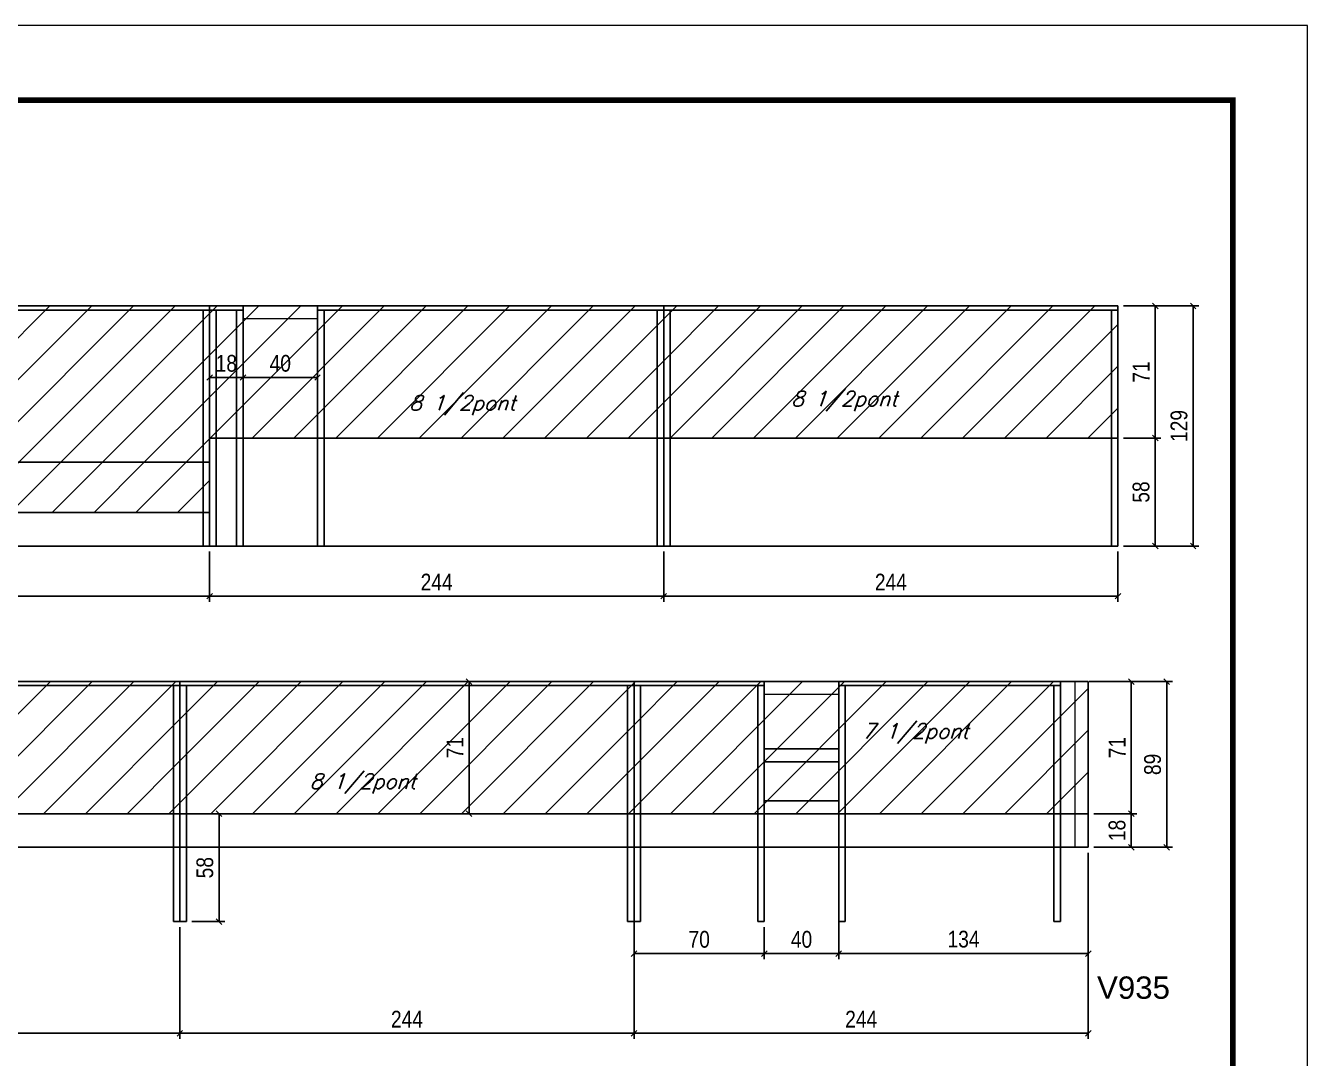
# Model space of a CAD drawing. Extents: x -20960 to -5926, y -2106 to 21915.
# Drawn here: x -8227 to -7538, y 19063 to 19618 of the extents above; entities that cross this region are included whole.
import ezdxf

# ---------------------------------------------------------------- set-up
doc = ezdxf.new("R2010")
doc.units = 0
doc.linetypes.add('DASHED', pattern=[0.75, 0.5, -0.25])
for name, color, linetype in [('5', 5, 'Continuous'), ('COTA', 241, 'Continuous'), ('Painéis', 200, 'Continuous'), ('Reaproveitamento', 251, 'Continuous'), ('SARR_2.2x7', 40, 'Continuous'), ('SARR_3.5x7', 81, 'Continuous'), ('texto', 7, 'Continuous')]:
    doc.layers.add(name, color=color, linetype=linetype)
for name, color, linetype, lineweight in [('Folhas', 255, 'Continuous', 9), ('Sarr 2.2x7', 40, 'Continuous', 9), ('SARRAFO DE PRESSAO', 251, 'DASHED', 9)]:
    doc.layers.add(name, color=color, linetype=linetype, lineweight=lineweight)
doc.styles.add('COTA TECNICA-50', font='techl___.ttf', dxfattribs={"height": 9})
doc.styles.add('Romans', font='romans.shx')
doc.styles.get("Standard").update_dxf_attribs({"font": 'arial.ttf'})
doc.dimstyles.new('COTA PAINEL-50', dxfattribs={"dimtxt": 9, "dimasz": 3, "dimexe": 3, "dimexo": 3, "dimgap": 3, "dimtad": 1, "dimdec": 1, "dimzin": 12, "dimdsep": 46, "dimtxsty": 'COTA TECNICA-50', "dimblk1": 'OBLIQUE', "dimblk2": 'OBLIQUE', "dimsah": 1, "dimcen": 0.9, "dimclrd": 4, "dimclre": 4, "dimclrt": 240, "dimadec": 1, "dimazin": 3, "dimtfac": 1, "dimtdec": 1, "dimtmove": 0, "dimatfit": 3, "dimfxl": 1, "dimtolj": 1, "dimtzin": 12, "dimarcsym": 0})

# ---------------------------------------------------------------- blocks, each defined once
blk = doc.blocks.new('9999999999')
at = {"layer": 'Folhas'}
blk.add_lwpolyline([(98138.98, 34190.21), (99623.98, 34190.21), (99623.98, 35240.21), (98138.98, 35240.21)], close=True, dxfattribs=at)
at = {"layer": 'Folhas', "color": 30, "const_width": 3}
blk.add_lwpolyline([(98213.98, 34230.21), (99583.98, 34230.21), (99583.98, 35200.21), (98213.98, 35200.21)], close=True, dxfattribs=at)
blk = doc.blocks.new('_Oblique')
at = {"color": 0, "linetype": 'ByBlock', "lineweight": -2}
blk.add_line((-0.5, -0.5), (0.5, 0.5), dxfattribs=at)
blk = doc.blocks.new('*D309')
at = {"layer": 'COTA', "color": 4, "lineweight": -2, "transparency": 16777216}
for p, q in [((-8137.69, 19194.82), (-8120.12, 19194.82)), ((-8123.12, 19136.82), (-8123.12, 19194.82)), ((-8137.69, 19136.82), (-8120.12, 19136.82))]:
    blk.add_line(p, q, dxfattribs=at)
at = {"layer": 'Defpoints', "color": 0, "transparency": 16777216}
for p in [(-8140.69, 19194.82), (-8123.12, 19194.82), (-8140.69, 19136.82)]:
    blk.add_point(p, dxfattribs=at)
at = {"layer": 'COTA', "color": 4, "lineweight": -2, "transparency": 16777216, "xscale": 3, "yscale": 3, "zscale": 3}
for p, rotation in [((-8123.12, 19194.82), 90), ((-8123.12, 19136.82), 270)]:
    blk.add_blockref('_Oblique', p, dxfattribs=dict(at, rotation=rotation))
at = {"layer": 'COTA', "color": 240, "transparency": 16777216, "insert": (-8130.73, 19165.82), "char_height": 9, "attachment_point": 5, "rotation": 90, "style": 'COTA TECNICA-50'}
blk.add_mtext('\\A1;58', dxfattribs=at)
blk = doc.blocks.new('*D312')
at = {"layer": 'COTA', "color": 4, "lineweight": -2, "transparency": 16777216}
for p, q in [((-8388.19, 19133.82), (-8388.19, 19073.87)), ((-8144.19, 19133.82), (-8144.19, 19073.87)), ((-8388.19, 19076.87), (-8144.19, 19076.87))]:
    blk.add_line(p, q, dxfattribs=at)
at = {"layer": 'Defpoints', "color": 0, "transparency": 16777216}
for p in [(-8388.19, 19136.82), (-8144.19, 19136.82), (-8144.19, 19076.87)]:
    blk.add_point(p, dxfattribs=at)
at = {"layer": 'COTA', "color": 4, "lineweight": -2, "transparency": 16777216, "xscale": 3, "yscale": 3, "zscale": 3, "rotation": 180}
blk.add_blockref('_Oblique', (-8388.19, 19076.87), dxfattribs=at)
at = {"layer": 'COTA', "color": 4, "lineweight": -2, "transparency": 16777216, "xscale": 3, "yscale": 3, "zscale": 3}
blk.add_blockref('_Oblique', (-8144.19, 19076.87), dxfattribs=at)
at = {"layer": 'COTA', "color": 240, "transparency": 16777216, "insert": (-8266.19, 19084.44), "char_height": 9, "attachment_point": 5, "style": 'COTA TECNICA-50'}
blk.add_mtext('\\A1;244', dxfattribs=at)
blk = doc.blocks.new('*D313')
at = {"layer": 'COTA', "color": 4, "lineweight": -2, "transparency": 16777216}
for p, q in [((-8144.19, 19133.82), (-8144.19, 19073.87)), ((-7900.19, 19133.82), (-7900.19, 19073.87)), ((-8144.19, 19076.87), (-7900.19, 19076.87))]:
    blk.add_line(p, q, dxfattribs=at)
at = {"layer": 'Defpoints', "color": 0, "transparency": 16777216}
for p in [(-8144.19, 19136.82), (-7900.19, 19136.82), (-7900.19, 19076.87)]:
    blk.add_point(p, dxfattribs=at)
at = {"layer": 'COTA', "color": 4, "lineweight": -2, "transparency": 16777216, "xscale": 3, "yscale": 3, "zscale": 3, "rotation": 180}
blk.add_blockref('_Oblique', (-8144.19, 19076.87), dxfattribs=at)
at = {"layer": 'COTA', "color": 4, "lineweight": -2, "transparency": 16777216, "xscale": 3, "yscale": 3, "zscale": 3}
blk.add_blockref('_Oblique', (-7900.19, 19076.87), dxfattribs=at)
at = {"layer": 'COTA', "color": 240, "transparency": 16777216, "insert": (-8022.19, 19084.44), "char_height": 9, "attachment_point": 5, "style": 'COTA TECNICA-50'}
blk.add_mtext('\\A1;244', dxfattribs=at)
blk = doc.blocks.new('*D314')
at = {"layer": 'COTA', "color": 4, "lineweight": -2, "transparency": 16777216}
for p, q in [((-7656.19, 19173.82), (-7656.19, 19073.87)), ((-7900.19, 19133.82), (-7900.19, 19073.87)), ((-7900.19, 19076.87), (-7656.19, 19076.87))]:
    blk.add_line(p, q, dxfattribs=at)
at = {"layer": 'Defpoints', "color": 0, "transparency": 16777216}
for p in [(-7656.19, 19176.82), (-7900.19, 19136.82), (-7656.19, 19076.87)]:
    blk.add_point(p, dxfattribs=at)
at = {"layer": 'COTA', "color": 4, "lineweight": -2, "transparency": 16777216, "xscale": 3, "yscale": 3, "zscale": 3, "rotation": 180}
blk.add_blockref('_Oblique', (-7900.19, 19076.87), dxfattribs=at)
at = {"layer": 'COTA', "color": 4, "lineweight": -2, "transparency": 16777216, "xscale": 3, "yscale": 3, "zscale": 3}
blk.add_blockref('_Oblique', (-7656.19, 19076.87), dxfattribs=at)
at = {"layer": 'COTA', "color": 240, "transparency": 16777216, "insert": (-7778.19, 19084.44), "char_height": 9, "attachment_point": 5, "style": 'COTA TECNICA-50'}
blk.add_mtext('\\A1;244', dxfattribs=at)
blk = doc.blocks.new('*D315')
at = {"layer": 'COTA', "color": 4, "lineweight": -2, "transparency": 16777216}
for p, q in [((-7653.19, 19265.82), (-7611.02, 19265.82)), ((-7614.02, 19265.82), (-7614.02, 19176.82)), ((-7653.19, 19176.82), (-7611.02, 19176.82))]:
    blk.add_line(p, q, dxfattribs=at)
at = {"layer": 'Defpoints', "color": 0, "transparency": 16777216}
for p in [(-7656.19, 19265.82), (-7656.19, 19176.82), (-7614.02, 19176.82)]:
    blk.add_point(p, dxfattribs=at)
at = {"layer": 'COTA', "color": 4, "lineweight": -2, "transparency": 16777216, "xscale": 3, "yscale": 3, "zscale": 3}
for p, rotation in [((-7614.02, 19265.82), 90), ((-7614.02, 19176.82), 270)]:
    blk.add_blockref('_Oblique', p, dxfattribs=dict(at, rotation=rotation))
at = {"layer": 'COTA', "color": 240, "transparency": 16777216, "insert": (-7621.61, 19221.32), "char_height": 9, "attachment_point": 5, "rotation": 90, "style": 'COTA TECNICA-50'}
blk.add_mtext('\\A1;89', dxfattribs=at)
blk = doc.blocks.new('*D232')
at = {"layer": 'COTA', "color": 4, "lineweight": -2, "transparency": 16777216}
blk.add_line((-7988.83, 19194.82), (-7988.83, 19265.82), dxfattribs=at)
at = {"layer": 'Defpoints', "color": 0, "transparency": 16777216}
for p in [(-7988.83, 19265.82), (-7988.83, 19265.82), (-7988.83, 19194.82)]:
    blk.add_point(p, dxfattribs=at)
at = {"layer": 'COTA', "color": 4, "lineweight": -2, "transparency": 16777216, "xscale": 3, "yscale": 3, "zscale": 3}
for p, rotation in [((-7988.83, 19265.82), 90), ((-7988.83, 19194.82), 270)]:
    blk.add_blockref('_Oblique', p, dxfattribs=dict(at, rotation=rotation))
at = {"layer": 'COTA', "color": 240, "transparency": 16777216, "insert": (-7996.4, 19230.32), "char_height": 9, "attachment_point": 5, "rotation": 90, "style": 'COTA TECNICA-50'}
blk.add_mtext('\\A1;71', dxfattribs=at)
blk = doc.blocks.new('*D183')
at = {"layer": 'COTA', "color": 4, "lineweight": -2, "transparency": 16777216}
for p, q in [((-7900.19, 19139.26), (-7900.19, 19116.68)), ((-7830.23, 19133.82), (-7830.23, 19116.68)), ((-7900.19, 19119.68), (-7830.23, 19119.68))]:
    blk.add_line(p, q, dxfattribs=at)
at = {"layer": 'Defpoints', "color": 0, "transparency": 16777216}
for p in [(-7900.19, 19142.26), (-7830.23, 19136.82), (-7830.23, 19119.68)]:
    blk.add_point(p, dxfattribs=at)
at = {"layer": 'COTA', "color": 4, "lineweight": -2, "transparency": 16777216, "xscale": 3, "yscale": 3, "zscale": 3, "rotation": 180}
blk.add_blockref('_Oblique', (-7900.19, 19119.68), dxfattribs=at)
at = {"layer": 'COTA', "color": 4, "lineweight": -2, "transparency": 16777216, "xscale": 3, "yscale": 3, "zscale": 3}
blk.add_blockref('_Oblique', (-7830.23, 19119.68), dxfattribs=at)
at = {"layer": 'COTA', "color": 240, "transparency": 16777216, "insert": (-7865.21, 19127.27), "char_height": 9, "attachment_point": 5, "style": 'COTA TECNICA-50'}
blk.add_mtext('\\A1;70', dxfattribs=at)
blk = doc.blocks.new('*D184')
at = {"layer": 'COTA', "color": 4, "lineweight": -2, "transparency": 16777216}
for p, q in [((-7790.23, 19139.26), (-7790.23, 19116.68)), ((-7830.23, 19133.82), (-7830.23, 19116.68)), ((-7830.23, 19119.68), (-7790.23, 19119.68))]:
    blk.add_line(p, q, dxfattribs=at)
at = {"layer": 'Defpoints', "color": 0, "transparency": 16777216}
for p in [(-7790.23, 19142.26), (-7830.23, 19136.82), (-7790.23, 19119.68)]:
    blk.add_point(p, dxfattribs=at)
at = {"layer": 'COTA', "color": 4, "lineweight": -2, "transparency": 16777216, "xscale": 3, "yscale": 3, "zscale": 3, "rotation": 180}
blk.add_blockref('_Oblique', (-7830.23, 19119.68), dxfattribs=at)
at = {"layer": 'COTA', "color": 4, "lineweight": -2, "transparency": 16777216, "xscale": 3, "yscale": 3, "zscale": 3}
blk.add_blockref('_Oblique', (-7790.23, 19119.68), dxfattribs=at)
at = {"layer": 'COTA', "color": 240, "transparency": 16777216, "insert": (-7810.23, 19127.27), "char_height": 9, "attachment_point": 5, "style": 'COTA TECNICA-50'}
blk.add_mtext('\\A1;40', dxfattribs=at)
blk = doc.blocks.new('*D185')
at = {"layer": 'COTA', "color": 4, "lineweight": -2, "transparency": 16777216}
for p, q in [((-7790.23, 19139.26), (-7790.23, 19116.68)), ((-7656.19, 19139.26), (-7656.19, 19116.68)), ((-7790.23, 19119.68), (-7656.19, 19119.68))]:
    blk.add_line(p, q, dxfattribs=at)
at = {"layer": 'Defpoints', "color": 0, "transparency": 16777216}
for p in [(-7790.23, 19142.26), (-7656.19, 19142.26), (-7656.19, 19119.68)]:
    blk.add_point(p, dxfattribs=at)
at = {"layer": 'COTA', "color": 4, "lineweight": -2, "transparency": 16777216, "xscale": 3, "yscale": 3, "zscale": 3, "rotation": 180}
blk.add_blockref('_Oblique', (-7790.23, 19119.68), dxfattribs=at)
at = {"layer": 'COTA', "color": 4, "lineweight": -2, "transparency": 16777216, "xscale": 3, "yscale": 3, "zscale": 3}
blk.add_blockref('_Oblique', (-7656.19, 19119.68), dxfattribs=at)
at = {"layer": 'COTA', "color": 240, "transparency": 16777216, "insert": (-7723.21, 19127.38), "char_height": 9, "attachment_point": 5, "style": 'COTA TECNICA-50'}
blk.add_mtext('\\A1;134', dxfattribs=at)
blk = doc.blocks.new('*D325')
at = {"layer": 'COTA', "color": 4, "lineweight": -2, "transparency": 16777216}
for p, q in [((-8372.23, 19335.65), (-8372.23, 19308.71)), ((-8128.23, 19335.65), (-8128.23, 19308.71)), ((-8372.23, 19311.71), (-8128.23, 19311.71))]:
    blk.add_line(p, q, dxfattribs=at)
at = {"layer": 'Defpoints', "color": 0, "transparency": 16777216}
for p in [(-8372.23, 19338.65), (-8128.23, 19338.65), (-8128.23, 19311.71)]:
    blk.add_point(p, dxfattribs=at)
at = {"layer": 'COTA', "color": 4, "lineweight": -2, "transparency": 16777216, "xscale": 3, "yscale": 3, "zscale": 3, "rotation": 180}
blk.add_blockref('_Oblique', (-8372.23, 19311.71), dxfattribs=at)
at = {"layer": 'COTA', "color": 4, "lineweight": -2, "transparency": 16777216, "xscale": 3, "yscale": 3, "zscale": 3}
blk.add_blockref('_Oblique', (-8128.23, 19311.71), dxfattribs=at)
at = {"layer": 'COTA', "color": 240, "transparency": 16777216, "insert": (-8250.23, 19319.27), "char_height": 9, "attachment_point": 5, "style": 'COTA TECNICA-50'}
blk.add_mtext('\\A1;244', dxfattribs=at)
blk = doc.blocks.new('*D326')
at = {"layer": 'COTA', "color": 4, "lineweight": -2, "transparency": 16777216}
for p, q in [((-8128.23, 19335.65), (-8128.23, 19308.71)), ((-7884.23, 19335.65), (-7884.23, 19308.71)), ((-8128.23, 19311.71), (-7884.23, 19311.71))]:
    blk.add_line(p, q, dxfattribs=at)
at = {"layer": 'Defpoints', "color": 0, "transparency": 16777216}
for p in [(-8128.23, 19338.65), (-7884.23, 19338.65), (-7884.23, 19311.71)]:
    blk.add_point(p, dxfattribs=at)
at = {"layer": 'COTA', "color": 4, "lineweight": -2, "transparency": 16777216, "xscale": 3, "yscale": 3, "zscale": 3, "rotation": 180}
blk.add_blockref('_Oblique', (-8128.23, 19311.71), dxfattribs=at)
at = {"layer": 'COTA', "color": 4, "lineweight": -2, "transparency": 16777216, "xscale": 3, "yscale": 3, "zscale": 3}
blk.add_blockref('_Oblique', (-7884.23, 19311.71), dxfattribs=at)
at = {"layer": 'COTA', "color": 240, "transparency": 16777216, "insert": (-8006.23, 19319.27), "char_height": 9, "attachment_point": 5, "style": 'COTA TECNICA-50'}
blk.add_mtext('\\A1;244', dxfattribs=at)
blk = doc.blocks.new('*D327')
at = {"layer": 'COTA', "color": 4, "lineweight": -2, "transparency": 16777216}
for p, q in [((-7884.23, 19335.65), (-7884.23, 19308.71)), ((-7640.23, 19335.65), (-7640.23, 19308.71)), ((-7884.23, 19311.71), (-7640.23, 19311.71))]:
    blk.add_line(p, q, dxfattribs=at)
at = {"layer": 'Defpoints', "color": 0, "transparency": 16777216}
for p in [(-7884.23, 19338.65), (-7640.23, 19338.65), (-7640.23, 19311.71)]:
    blk.add_point(p, dxfattribs=at)
at = {"layer": 'COTA', "color": 4, "lineweight": -2, "transparency": 16777216, "xscale": 3, "yscale": 3, "zscale": 3, "rotation": 180}
blk.add_blockref('_Oblique', (-7884.23, 19311.71), dxfattribs=at)
at = {"layer": 'COTA', "color": 4, "lineweight": -2, "transparency": 16777216, "xscale": 3, "yscale": 3, "zscale": 3}
blk.add_blockref('_Oblique', (-7640.23, 19311.71), dxfattribs=at)
at = {"layer": 'COTA', "color": 240, "transparency": 16777216, "insert": (-7762.23, 19319.27), "char_height": 9, "attachment_point": 5, "style": 'COTA TECNICA-50'}
blk.add_mtext('\\A1;244', dxfattribs=at)
blk = doc.blocks.new('*D328')
at = {"layer": 'COTA', "color": 4, "lineweight": -2, "transparency": 16777216}
for p, q in [((-7637.23, 19467.65), (-7596.84, 19467.65)), ((-7599.84, 19338.65), (-7599.84, 19467.65)), ((-7637.23, 19338.65), (-7596.84, 19338.65))]:
    blk.add_line(p, q, dxfattribs=at)
at = {"layer": 'Defpoints', "color": 0, "transparency": 16777216}
for p in [(-7640.23, 19467.65), (-7599.84, 19467.65), (-7640.23, 19338.65)]:
    blk.add_point(p, dxfattribs=at)
at = {"layer": 'COTA', "color": 4, "lineweight": -2, "transparency": 16777216, "xscale": 3, "yscale": 3, "zscale": 3}
for p, rotation in [((-7599.84, 19467.65), 90), ((-7599.84, 19338.65), 270)]:
    blk.add_blockref('_Oblique', p, dxfattribs=dict(at, rotation=rotation))
at = {"layer": 'COTA', "color": 240, "transparency": 16777216, "insert": (-7607.42, 19403.15), "char_height": 9, "attachment_point": 5, "rotation": 90, "style": 'COTA TECNICA-50'}
blk.add_mtext('\\A1;129', dxfattribs=at)
blk = doc.blocks.new('*D359')
at = {"layer": 'COTA', "color": 4, "lineweight": -2, "transparency": 16777216}
for p, q in [((-7655.63, 19265.82), (-7630.11, 19265.82)), ((-7633.11, 19265.82), (-7633.11, 19194.82)), ((-7653.19, 19194.82), (-7630.11, 19194.82))]:
    blk.add_line(p, q, dxfattribs=at)
at = {"layer": 'Defpoints', "color": 0, "transparency": 16777216}
for p in [(-7658.63, 19265.82), (-7656.19, 19194.82), (-7633.11, 19194.82)]:
    blk.add_point(p, dxfattribs=at)
at = {"layer": 'COTA', "color": 4, "lineweight": -2, "transparency": 16777216, "xscale": 3, "yscale": 3, "zscale": 3}
for p, rotation in [((-7633.11, 19265.82), 90), ((-7633.11, 19194.82), 270)]:
    blk.add_blockref('_Oblique', p, dxfattribs=dict(at, rotation=rotation))
at = {"layer": 'COTA', "color": 240, "transparency": 16777216, "insert": (-7640.68, 19230.32), "char_height": 9, "attachment_point": 5, "rotation": 90, "style": 'COTA TECNICA-50'}
blk.add_mtext('\\A1;71', dxfattribs=at)
blk = doc.blocks.new('*D360')
at = {"layer": 'COTA', "color": 4, "lineweight": -2, "transparency": 16777216}
for p, q in [((-7653.19, 19194.82), (-7630.11, 19194.82)), ((-7633.11, 19194.82), (-7633.11, 19176.82)), ((-7653.19, 19176.82), (-7630.11, 19176.82))]:
    blk.add_line(p, q, dxfattribs=at)
at = {"layer": 'Defpoints', "color": 0, "transparency": 16777216}
for p in [(-7656.19, 19194.82), (-7656.19, 19176.82), (-7633.11, 19176.82)]:
    blk.add_point(p, dxfattribs=at)
at = {"layer": 'COTA', "color": 4, "lineweight": -2, "transparency": 16777216, "xscale": 3, "yscale": 3, "zscale": 3}
for p, rotation in [((-7633.11, 19194.82), 90), ((-7633.11, 19176.82), 270)]:
    blk.add_blockref('_Oblique', p, dxfattribs=dict(at, rotation=rotation))
at = {"layer": 'COTA', "color": 240, "transparency": 16777216, "insert": (-7640.7, 19185.82), "char_height": 9, "attachment_point": 5, "rotation": 90, "style": 'COTA TECNICA-50'}
blk.add_mtext('\\A1;18', dxfattribs=at)
blk = doc.blocks.new('*D366')
at = {"layer": 'COTA', "color": 4, "lineweight": -2, "transparency": 16777216}
for p, q in [((-7637.23, 19396.65), (-7617.2, 19396.65)), ((-7620.2, 19338.65), (-7620.2, 19396.65)), ((-7637.23, 19338.65), (-7617.2, 19338.65))]:
    blk.add_line(p, q, dxfattribs=at)
at = {"layer": 'Defpoints', "color": 0, "transparency": 16777216}
for p in [(-7640.23, 19396.65), (-7620.2, 19396.65), (-7640.23, 19338.65)]:
    blk.add_point(p, dxfattribs=at)
at = {"layer": 'COTA', "color": 4, "lineweight": -2, "transparency": 16777216, "xscale": 3, "yscale": 3, "zscale": 3}
for p, rotation in [((-7620.2, 19396.65), 90), ((-7620.2, 19338.65), 270)]:
    blk.add_blockref('_Oblique', p, dxfattribs=dict(at, rotation=rotation))
at = {"layer": 'COTA', "color": 240, "transparency": 16777216, "insert": (-7627.82, 19367.65), "char_height": 9, "attachment_point": 5, "rotation": 90, "style": 'COTA TECNICA-50'}
blk.add_mtext('\\A1;58', dxfattribs=at)
blk = doc.blocks.new('*D367')
at = {"layer": 'COTA', "color": 4, "lineweight": -2, "transparency": 16777216}
for p, q in [((-7637.23, 19467.65), (-7617.2, 19467.65)), ((-7620.2, 19396.65), (-7620.2, 19467.65)), ((-7637.23, 19396.65), (-7617.2, 19396.65))]:
    blk.add_line(p, q, dxfattribs=at)
at = {"layer": 'Defpoints', "color": 0, "transparency": 16777216}
for p in [(-7640.23, 19467.65), (-7620.2, 19467.65), (-7640.23, 19396.65)]:
    blk.add_point(p, dxfattribs=at)
at = {"layer": 'COTA', "color": 4, "lineweight": -2, "transparency": 16777216, "xscale": 3, "yscale": 3, "zscale": 3}
for p, rotation in [((-7620.2, 19467.65), 90), ((-7620.2, 19396.65), 270)]:
    blk.add_blockref('_Oblique', p, dxfattribs=dict(at, rotation=rotation))
at = {"layer": 'COTA', "color": 240, "transparency": 16777216, "insert": (-7627.77, 19432.15), "char_height": 9, "attachment_point": 5, "rotation": 90, "style": 'COTA TECNICA-50'}
blk.add_mtext('\\A1;71', dxfattribs=at)
blk = doc.blocks.new('*D368')
at = {"layer": 'COTA', "color": 4, "lineweight": -2, "transparency": 16777216}
for p, q in [((-8110.23, 19457.65), (-8110.23, 19426.17)), ((-8070.23, 19457.65), (-8070.23, 19426.17)), ((-8110.23, 19429.17), (-8070.23, 19429.17))]:
    blk.add_line(p, q, dxfattribs=at)
at = {"layer": 'Defpoints', "color": 0, "transparency": 16777216}
for p in [(-8110.23, 19460.65), (-8070.23, 19460.65), (-8070.23, 19429.17)]:
    blk.add_point(p, dxfattribs=at)
at = {"layer": 'COTA', "color": 4, "lineweight": -2, "transparency": 16777216, "xscale": 3, "yscale": 3, "zscale": 3, "rotation": 180}
blk.add_blockref('_Oblique', (-8110.23, 19429.17), dxfattribs=at)
at = {"layer": 'COTA', "color": 4, "lineweight": -2, "transparency": 16777216, "xscale": 3, "yscale": 3, "zscale": 3}
blk.add_blockref('_Oblique', (-8070.23, 19429.17), dxfattribs=at)
at = {"layer": 'COTA', "color": 240, "transparency": 16777216, "insert": (-8090.23, 19436.76), "char_height": 9, "attachment_point": 5, "style": 'COTA TECNICA-50'}
blk.add_mtext('\\A1;40', dxfattribs=at)
blk = doc.blocks.new('*D369')
at = {"layer": 'COTA', "color": 4, "lineweight": -2, "transparency": 16777216}
blk.add_line((-8110.23, 19429.17), (-8128.23, 19429.17), dxfattribs=at)
at = {"layer": 'Defpoints', "color": 0, "transparency": 16777216}
for p in [(-8128.23, 19429.17), (-8128.23, 19429.17), (-8110.23, 19429.17)]:
    blk.add_point(p, dxfattribs=at)
at = {"layer": 'COTA', "color": 4, "lineweight": -2, "transparency": 16777216, "xscale": 3, "yscale": 3, "zscale": 3, "rotation": 180}
blk.add_blockref('_Oblique', (-8128.23, 19429.17), dxfattribs=at)
at = {"layer": 'COTA', "color": 4, "lineweight": -2, "transparency": 16777216, "xscale": 3, "yscale": 3, "zscale": 3}
blk.add_blockref('_Oblique', (-8110.23, 19429.17), dxfattribs=at)
at = {"layer": 'COTA', "color": 240, "transparency": 16777216, "insert": (-8119.23, 19436.75), "char_height": 9, "attachment_point": 5, "style": 'COTA TECNICA-50'}
blk.add_mtext('\\A1;18', dxfattribs=at)

msp = doc.modelspace()

# ---------------------------------------------------------------- hatches: boundary and pattern name
at = {"layer": 'Reaproveitamento', "transparency": 33554684}
h = msp.add_hatch(dxfattribs=at)
h.set_pattern_fill('ANSI31', color=256, scale=5)
h.paths.add_polyline_path([(-8372.23, 19383.65), (-8128.23, 19383.65), (-8128.23, 19467.65), (-8372.23, 19467.65)])
h = msp.add_hatch(dxfattribs=at)
h.set_pattern_fill('ANSI31', color=256, scale=5)
h.paths.add_polyline_path([(-8128.23, 19467.65), (-8128.23, 19396.65), (-7884.23, 19396.65), (-7884.23, 19467.65)])
h = msp.add_hatch(dxfattribs=at)
h.set_pattern_fill('ANSI31', color=256, scale=5)
h.paths.add_polyline_path([(-7640.23, 19396.65), (-7640.23, 19467.65), (-7884.23, 19467.65), (-7884.23, 19396.65)])
h = msp.add_hatch(dxfattribs=at)
h.set_pattern_fill('ANSI31', color=256, scale=5)
h.paths.add_polyline_path([(-8128.23, 19356.65), (-8128.23, 19383.65), (-8372.23, 19383.65), (-8372.23, 19356.65)])
h = msp.add_hatch(dxfattribs=at)
h.set_pattern_fill('ANSI31', color=256, scale=5)
h.paths.add_polyline_path([(-8388.19, 19265.82), (-8388.19, 19194.82), (-8144.19, 19194.82), (-8144.19, 19265.82)])
h = msp.add_hatch(dxfattribs=at)
h.set_pattern_fill('ANSI31', color=256, scale=5)
h.paths.add_polyline_path([(-7900.19, 19265.82), (-8144.19, 19265.82), (-8144.19, 19194.82), (-7900.19, 19194.82)])
h = msp.add_hatch(dxfattribs=at)
h.set_pattern_fill('ANSI31', color=256, scale=5)
h.paths.add_polyline_path([(-7900.19, 19265.82), (-7900.19, 19194.82), (-7656.19, 19194.82), (-7656.19, 19265.82), (-7790.23, 19265.82)])

# ---------------------------------------------------------------- linework, layer by layer
at = {"layer": 'Painéis'}
for p, q in [((-7640.23, 19467.65), (-8860.23, 19467.65)), ((-8128.23, 19338.65), (-8128.23, 19467.65)), ((-7884.23, 19338.65), (-7884.23, 19467.65)), ((-7640.23, 19338.65), (-7640.23, 19467.65)), ((-7640.23, 19396.65), (-8128.23, 19396.65)), ((-8128.23, 19383.65), (-8860.23, 19383.65)), ((-8128.23, 19356.65), (-8860.23, 19356.65)), ((-7640.23, 19338.65), (-8860.23, 19338.65)), ((-7790.23, 19265.82), (-8616.29, 19265.82)), ((-8144.19, 19176.82), (-8144.19, 19265.82)), ((-7900.19, 19176.82), (-7900.19, 19265.82)), ((-7656.19, 19265.82), (-7790.23, 19265.82)), ((-7656.19, 19176.82), (-7656.19, 19265.82)), ((-7900.19, 19194.82), (-8616.29, 19194.82)), ((-7656.19, 19194.82), (-7900.19, 19194.82)), ((-7656.19, 19176.82), (-8540.29, 19176.82))]:
    msp.add_line(p, q, dxfattribs=at)
at = {"layer": 'Sarr 2.2x7'}
for p, q in [((-8070.23, 19460.65), (-8110.23, 19460.65)), ((-7663.19, 19194.82), (-7663.19, 19265.82)), ((-7790.23, 19258.82), (-7830.23, 19258.82)), ((-7663.19, 19176.82), (-7663.19, 19194.82))]:
    msp.add_line(p, q, dxfattribs=at)
at = {"layer": 'SARR_2.2x7', "linetype": 'Continuous'}
for p, q in [((-8372.23, 19465.45), (-8128.23, 19465.45)), ((-8128.23, 19465.45), (-8110.23, 19465.45)), ((-8070.23, 19465.45), (-7884.23, 19465.45)), ((-7884.23, 19465.45), (-7640.23, 19465.45)), ((-8388.19, 19263.62), (-8144.19, 19263.62)), ((-8144.19, 19263.62), (-7900.19, 19263.62)), ((-7900.19, 19263.62), (-7830.23, 19263.62)), ((-7790.23, 19263.62), (-7671.19, 19263.62)), ((-7790.23, 19229.76), (-7830.23, 19229.76)), ((-7790.23, 19222.76), (-7830.23, 19222.76)), ((-7790.23, 19201.82), (-7830.23, 19201.82))]:
    msp.add_line(p, q, dxfattribs=at)
at = {"layer": 'SARR_3.5x7'}
for p, q in [((-8131.73, 19338.65), (-8131.73, 19465.45)), ((-8128.23, 19338.65), (-8128.23, 19467.65)), ((-8124.73, 19338.65), (-8124.73, 19465.45)), ((-8113.73, 19338.65), (-8113.73, 19465.45)), ((-8110.23, 19338.65), (-8110.23, 19467.65)), ((-8070.23, 19338.65), (-8070.23, 19467.65)), ((-8066.73, 19338.65), (-8066.73, 19465.45)), ((-7887.73, 19338.65), (-7887.73, 19465.45)), ((-7884.23, 19338.65), (-7884.23, 19467.65)), ((-7880.73, 19338.65), (-7880.73, 19465.45)), ((-7643.73, 19338.65), (-7643.73, 19465.45)), ((-7640.23, 19338.65), (-7640.23, 19467.65)), ((-8066.73, 19396.65), (-8070.23, 19396.65)), ((-8124.73, 19338.65), (-8131.73, 19338.65)), ((-8110.23, 19338.65), (-8113.73, 19338.65)), ((-7880.73, 19338.65), (-7887.73, 19338.65)), ((-7640.23, 19338.65), (-7643.73, 19338.65)), ((-8144.19, 19136.82), (-8144.19, 19265.82)), ((-7900.19, 19136.82), (-7900.19, 19265.82)), ((-7830.23, 19136.82), (-7830.23, 19265.82)), ((-7790.23, 19136.82), (-7790.23, 19265.82)), ((-7671.19, 19265.82), (-7671.19, 19136.82)), ((-8147.69, 19136.82), (-8147.69, 19263.62)), ((-8140.69, 19136.82), (-8140.69, 19263.62)), ((-7903.69, 19136.82), (-7903.69, 19263.62)), ((-7896.69, 19136.82), (-7896.69, 19263.62)), ((-7833.73, 19136.82), (-7833.73, 19263.62)), ((-7786.73, 19263.62), (-7786.73, 19136.82)), ((-7674.69, 19263.62), (-7674.69, 19136.82)), ((-8147.69, 19136.82), (-8140.69, 19136.82)), ((-7903.69, 19136.82), (-7900.19, 19136.82)), ((-7900.19, 19136.82), (-7896.69, 19136.82)), ((-7833.73, 19136.82), (-7830.23, 19136.82)), ((-7790.23, 19136.82), (-7786.73, 19136.82)), ((-7674.69, 19136.82), (-7671.19, 19136.82))]:
    msp.add_line(p, q, dxfattribs=at)

# ---------------------------------------------------------------- block references
at = {"layer": 'SARRAFO DE PRESSAO', "color": 6, "linetype": 'ByBlock'}
msp.add_blockref('9999999999', (-107162.48, -15621.96), dxfattribs=at)

# ---------------------------------------------------------------- texts
at = {"layer": '5', "linetype": 'Continuous'}
msp.add_text('V935', height=12, rotation=0.00004, dxfattribs=at).set_placement((-7651.47, 19095.38))
at = {"layer": 'texto', "color": 2, "char_height": 8, "attachment_point": 5, "style": 'Romans'}
for s, insert in [('{\\Q19;\\C256;8 1/2pont}', (-7992.45, 19414.25)), ('{\\Q19;\\C256;8 1/2pont}', (-7787.27, 19416.47)), ('{\\Q19;\\C256;7 1/2pont}', (-7749.05, 19237.91)), ('{\\Q19;\\C256;8 1/2pont}', (-8045.93, 19210.94))]:
    msp.add_mtext(s, dxfattribs=dict(at, insert=insert))

# ---------------------------------------------------------------- dimensions: what is measured, and where the dimension line sits
at = {"layer": 'COTA'}
for base, p1, p2, picture, middle in [((-7599.84, 19467.65), (-7640.23, 19338.65), (-7640.23, 19467.65), '*D328', (-7607.42, 19403.15)), ((-7620.2, 19396.65), (-7640.23, 19338.65), (-7640.23, 19396.65), '*D366', (-7627.82, 19367.65)), ((-7633.11, 19194.82), (-7658.63, 19265.82), (-7656.19, 19194.82), '*D359', (-7640.68, 19230.32)), ((-7614.02, 19176.82), (-7656.19, 19265.82), (-7656.19, 19176.82), '*D315', (-7621.61, 19221.32)), ((-8123.12, 19194.82), (-8140.69, 19136.82), (-8140.69, 19194.82), '*D309', (-8130.73, 19165.82))]:
    dim = msp.add_linear_dim(base=base, p1=p1, p2=p2, angle=90, dimstyle='COTA PAINEL-50', dxfattribs=at)
    dim.commit()
    dim.dimension.update_dxf_attribs({"geometry": picture, "text_midpoint": middle})
for base, p1, p2, picture, middle in [((-7620.2, 19467.65), (-7640.23, 19396.65), (-7640.23, 19467.65), '*D367', (-7627.77, 19432.15)), ((-7988.83, 19265.82), (-7988.83, 19194.82), (-7988.83, 19265.82), '*D232', (-7996.4, 19230.32)), ((-7633.11, 19176.82), (-7656.19, 19194.82), (-7656.19, 19176.82), '*D360', (-7640.7, 19185.82))]:
    dim = msp.add_linear_dim(base=base, p1=p1, p2=p2, angle=90, dimstyle='COTA PAINEL-50', override={"dimtmove": 1}, dxfattribs=at)
    dim.commit()
    dim.dimension.update_dxf_attribs({"geometry": picture, "text_midpoint": middle})
for base, p1, p2, picture, middle in [((-8070.23, 19429.17), (-8110.23, 19460.65), (-8070.23, 19460.65), '*D368', (-8090.23, 19436.76)), ((-8128.23, 19429.17), (-8110.23, 19429.17), (-8128.23, 19429.17), '*D369', (-8119.23, 19436.75)), ((-7830.23, 19119.68), (-7900.19, 19142.26), (-7830.23, 19136.82), '*D183', (-7865.21, 19127.27))]:
    dim = msp.add_linear_dim(base=base, p1=p1, p2=p2, dimstyle='COTA PAINEL-50', dxfattribs=at)
    dim.commit()
    dim.dimension.update_dxf_attribs({"geometry": picture, "text_midpoint": middle})
for base, p1, p2, picture, middle in [((-8128.23, 19311.71), (-8372.23, 19338.65), (-8128.23, 19338.65), '*D325', (-8250.23, 19319.27)), ((-7884.23, 19311.71), (-8128.23, 19338.65), (-7884.23, 19338.65), '*D326', (-8006.23, 19319.27)), ((-7640.23, 19311.71), (-7884.23, 19338.65), (-7640.23, 19338.65), '*D327', (-7762.23, 19319.27)), ((-7656.19, 19076.87), (-7900.19, 19136.82), (-7656.19, 19176.82), '*D314', (-7778.19, 19084.44)), ((-7790.23, 19119.68), (-7830.23, 19136.82), (-7790.23, 19142.26), '*D184', (-7810.23, 19127.27)), ((-7656.19, 19119.68), (-7790.23, 19142.26), (-7656.19, 19142.26), '*D185', (-7723.21, 19127.38)), ((-8144.19, 19076.87), (-8388.19, 19136.82), (-8144.19, 19136.82), '*D312', (-8266.19, 19084.44)), ((-7900.19, 19076.87), (-8144.19, 19136.82), (-7900.19, 19136.82), '*D313', (-8022.19, 19084.44))]:
    dim = msp.add_linear_dim(base=base, p1=p1, p2=p2, dimstyle='COTA PAINEL-50', override={"dimtmove": 1}, dxfattribs=at)
    dim.commit()
    dim.dimension.update_dxf_attribs({"geometry": picture, "text_midpoint": middle})

doc.saveas('drawing.dxf')
